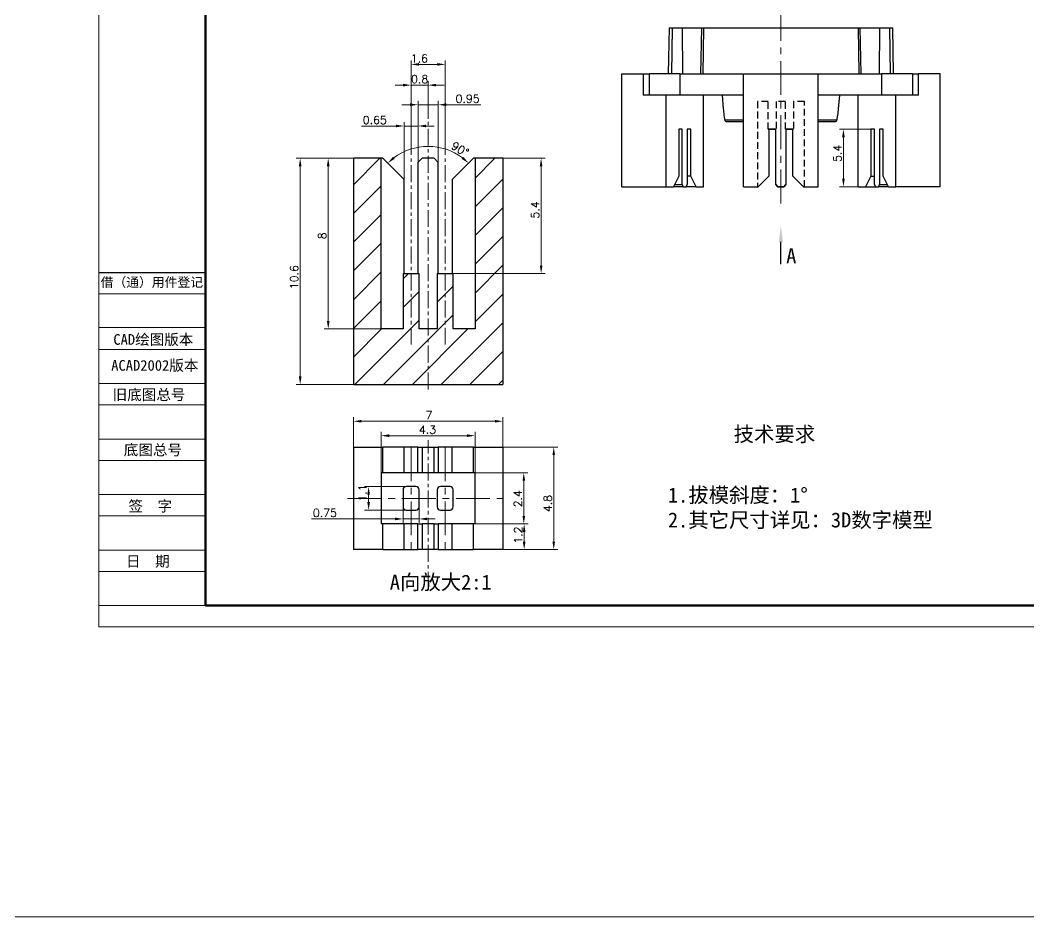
# Model space of a CAD drawing. Header units: millimetres. Extents: x 2517 to 6633, y 792 to 3241.
# Drawn here: x 3626.9 to 3721.4, y 1110 to 1194 of the extents above; entities that cross this region are included whole.
import ezdxf

# ---------------------------------------------------------------- set-up
doc = ezdxf.new("R2010")
doc.units = ezdxf.units.MM
doc.linetypes.add('CENTER', pattern=[50.8, 31.75, -6.35, 6.35, -6.35])
doc.linetypes.add('HIDDEN', pattern=[9.525, 6.35, -3.175])
for name, color, linetype, lineweight in [('AM_5', 3, 'Continuous', 25), ('中心线', 1, 'CENTER', 9), ('填充', 3, 'Continuous', 9), ('实线', 7, 'Continuous', 25), ('尺寸标注', 2, 'Continuous', 9), ('引导线', 6, 'Continuous', 9), ('文本', 3, 'Continuous', 15), ('粗实线', 9, 'Continuous', 50), ('虚线', 4, 'HIDDEN', 13)]:
    doc.layers.add(name, color=color, linetype=linetype, lineweight=lineweight)
doc.styles.add('st', font='txt.shx')
doc.styles.get("Standard").update_dxf_attribs({"font": 'simfang.ttf'})
doc.dimstyles.new('2st0.3', dxfattribs={"dimscale": 0.3, "dimtxt": 2.5, "dimasz": 2.5, "dimexe": 1.25, "dimexo": 0, "dimtad": 1, "dimtoh": 1, "dimdec": 3, "dimlfac": 0.5, "dimdsep": 46, "dimtxsty": 'st', "dimcen": 0, "dimclrd": 256, "dimclre": 256, "dimclrt": 256, "dimadec": 4, "dimazin": 2, "dimtfac": 1, "dimtdec": 3, "dimtmove": 0, "dimatfit": 1, "dimfxl": 0, "dimlwd": -1, "dimlwe": -1, "dimarcsym": 0})
doc.dimstyles.new('st0.3', dxfattribs={"dimscale": 0.3, "dimtxt": 2.5, "dimasz": 2.5, "dimexe": 1.25, "dimexo": 0, "dimtad": 1, "dimtoh": 1, "dimdec": 3, "dimdsep": 46, "dimtxsty": 'st', "dimcen": 0, "dimclrd": 256, "dimclre": 256, "dimclrt": 256, "dimadec": 4, "dimazin": 2, "dimtfac": 1, "dimtdec": 3, "dimtmove": 0, "dimatfit": 1, "dimfxl": 0, "dimlwd": -1, "dimlwe": -1, "dimarcsym": 0})

# ---------------------------------------------------------------- blocks, each defined once
blk = doc.blocks.new('*D228')
at = {"layer": 'Defpoints', "color": 0, "ltscale": 0.1, "transparency": 16777216}
for p in [(3672.115, 1153.969), (3676.883, 1153.969), (3672.115, 1144.369)]:
    blk.add_point(p, dxfattribs=at)
at = {"layer": '尺寸标注', "ltscale": 0.1, "transparency": 16777216}
for p, q in [((3672.115, 1153.969), (3677.258, 1153.969)), ((3676.883, 1145.119), (3676.883, 1153.219)), ((3672.115, 1144.369), (3677.258, 1144.369))]:
    blk.add_line(p, q, dxfattribs=at)
for points in [[(3676.758, 1153.219), (3677.008, 1153.219), (3676.883, 1153.969)], [(3676.758, 1145.119), (3677.008, 1145.119), (3676.883, 1144.369)]]:
    blk.add_solid(points, dxfattribs=at)
at = {"layer": '尺寸标注', "ltscale": 0.1, "transparency": 16777216, "insert": (3676.321, 1148.684), "char_height": 0.75, "attachment_point": 5, "rotation": 90, "style": 'st'}
blk.add_mtext('4.8', dxfattribs=at)
blk = doc.blocks.new('*D229')
at = {"layer": 'Defpoints', "color": 0, "ltscale": 0.1, "transparency": 16777216}
for p in [(3653.126, 1181.042), (3658.115, 1181.042), (3658.115, 1159.842)]:
    blk.add_point(p, dxfattribs=at)
at = {"layer": '尺寸标注', "ltscale": 0.1, "transparency": 16777216}
for p, q in [((3658.115, 1181.042), (3652.751, 1181.042)), ((3653.126, 1160.592), (3653.126, 1180.292)), ((3658.115, 1159.842), (3652.751, 1159.842))]:
    blk.add_line(p, q, dxfattribs=at)
for points in [[(3653.001, 1180.292), (3653.251, 1180.292), (3653.126, 1181.042)], [(3653.001, 1160.592), (3653.251, 1160.592), (3653.126, 1159.842)]]:
    blk.add_solid(points, dxfattribs=at)
at = {"layer": '尺寸标注', "ltscale": 0.1, "transparency": 16777216, "insert": (3652.564, 1169.905), "char_height": 0.75, "attachment_point": 5, "rotation": 90, "style": 'st'}
blk.add_mtext('10.6', dxfattribs=at)
blk = doc.blocks.new('*D230')
at = {"layer": 'Defpoints', "color": 0, "ltscale": 0.1, "transparency": 16777216}
for p in [(3669.515, 1151.569), (3674.078, 1151.569), (3669.515, 1146.769)]:
    blk.add_point(p, dxfattribs=at)
at = {"layer": '尺寸标注', "ltscale": 0.1, "transparency": 16777216}
for p, q in [((3669.515, 1151.569), (3674.453, 1151.569)), ((3674.078, 1147.519), (3674.078, 1150.819)), ((3669.515, 1146.769), (3674.453, 1146.769))]:
    blk.add_line(p, q, dxfattribs=at)
for points in [[(3673.953, 1150.819), (3674.203, 1150.819), (3674.078, 1151.569)], [(3673.953, 1147.519), (3674.203, 1147.519), (3674.078, 1146.769)]]:
    blk.add_solid(points, dxfattribs=at)
at = {"layer": '尺寸标注', "ltscale": 0.1, "transparency": 16777216, "insert": (3673.516, 1149.131), "char_height": 0.75, "attachment_point": 5, "rotation": 90, "style": 'st'}
blk.add_mtext('2.4', dxfattribs=at)
blk = doc.blocks.new('*D231')
at = {"layer": 'Defpoints', "color": 0, "ltscale": 0.1, "transparency": 16777216}
for p in [(3655.752, 1181.042), (3658.115, 1181.042), (3660.715, 1165.042)]:
    blk.add_point(p, dxfattribs=at)
at = {"layer": '尺寸标注', "ltscale": 0.1, "transparency": 16777216}
for p, q in [((3658.115, 1181.042), (3655.377, 1181.042)), ((3655.752, 1165.792), (3655.752, 1180.292)), ((3660.715, 1165.042), (3655.377, 1165.042))]:
    blk.add_line(p, q, dxfattribs=at)
for points in [[(3655.627, 1180.292), (3655.877, 1180.292), (3655.752, 1181.042)], [(3655.627, 1165.792), (3655.877, 1165.792), (3655.752, 1165.042)]]:
    blk.add_solid(points, dxfattribs=at)
at = {"layer": '尺寸标注', "ltscale": 0.1, "transparency": 16777216, "insert": (3655.19, 1173.782), "char_height": 0.75, "attachment_point": 5, "rotation": 90, "style": 'st'}
blk.add_mtext('8', dxfattribs=at)
blk = doc.blocks.new('*D232')
at = {"layer": 'Defpoints', "color": 0, "ltscale": 0.1, "transparency": 16777216}
for p in [(3666.715, 1189.84), (3663.515, 1181.644), (3666.715, 1181.644)]:
    blk.add_point(p, dxfattribs=at)
at = {"layer": '尺寸标注', "ltscale": 0.1, "transparency": 16777216}
for p, q in [((3663.515, 1181.644), (3663.515, 1190.215)), ((3664.265, 1189.84), (3665.965, 1189.84)), ((3666.715, 1181.644), (3666.715, 1190.215))]:
    blk.add_line(p, q, dxfattribs=at)
for points in [[(3664.265, 1189.965), (3664.265, 1189.715), (3663.515, 1189.84)], [(3665.965, 1189.965), (3665.965, 1189.715), (3666.715, 1189.84)]]:
    blk.add_solid(points, dxfattribs=at)
at = {"layer": '尺寸标注', "ltscale": 0.1, "transparency": 16777216, "insert": (3664.301, 1190.402), "char_height": 0.75, "attachment_point": 5, "style": 'st'}
blk.add_mtext('1.6', dxfattribs=at)
blk = doc.blocks.new('*D233')
at = {"layer": 'Defpoints', "color": 0, "ltscale": 0.1, "transparency": 16777216}
for p in [(3669.515, 1155.045), (3660.715, 1151.569), (3669.515, 1151.569)]:
    blk.add_point(p, dxfattribs=at)
at = {"layer": '尺寸标注', "ltscale": 0.1, "transparency": 16777216}
for p, q in [((3660.715, 1151.569), (3660.715, 1155.42)), ((3661.465, 1155.045), (3668.765, 1155.045)), ((3669.515, 1151.569), (3669.515, 1155.42))]:
    blk.add_line(p, q, dxfattribs=at)
for points in [[(3661.465, 1155.17), (3661.465, 1154.92), (3660.715, 1155.045)], [(3668.765, 1155.17), (3668.765, 1154.92), (3669.515, 1155.045)]]:
    blk.add_solid(points, dxfattribs=at)
at = {"layer": '尺寸标注', "ltscale": 0.1, "transparency": 16777216, "insert": (3665.056, 1155.607), "char_height": 0.75, "attachment_point": 5, "style": 'st'}
blk.add_mtext('4.3', dxfattribs=at)
blk = doc.blocks.new('*D234')
at = {"layer": 'Defpoints', "color": 0, "ltscale": 0.1, "transparency": 16777216}
for p in [(3669.515, 1146.769), (3674.111, 1146.769), (3672.115, 1144.369)]:
    blk.add_point(p, dxfattribs=at)
at = {"layer": '尺寸标注', "ltscale": 0.1, "transparency": 16777216}
for p, q in [((3669.515, 1146.769), (3674.486, 1146.769)), ((3674.111, 1145.119), (3674.111, 1146.019)), ((3672.115, 1144.369), (3674.486, 1144.369))]:
    blk.add_line(p, q, dxfattribs=at)
for points in [[(3673.986, 1146.019), (3674.236, 1146.019), (3674.111, 1146.769)], [(3673.986, 1145.119), (3674.236, 1145.119), (3674.111, 1144.369)]]:
    blk.add_solid(points, dxfattribs=at)
at = {"layer": '尺寸标注', "ltscale": 0.1, "transparency": 16777216, "insert": (3673.549, 1145.724), "char_height": 0.75, "attachment_point": 5, "rotation": 90, "style": 'st'}
blk.add_mtext('1.2', dxfattribs=at)
blk = doc.blocks.new('*D235')
at = {"layer": 'Defpoints', "color": 0, "ltscale": 0.1, "transparency": 16777216}
for p in [(3663.065, 1150.269), (3659.539, 1148.069), (3663.065, 1148.069)]:
    blk.add_point(p, dxfattribs=at)
at = {"layer": '尺寸标注', "ltscale": 0.1, "transparency": 16777216}
for p, q in [((3663.065, 1150.269), (3659.164, 1150.269)), ((3659.539, 1149.519), (3659.539, 1148.819)), ((3663.065, 1148.069), (3659.164, 1148.069))]:
    blk.add_line(p, q, dxfattribs=at)
for points in [[(3659.414, 1149.519), (3659.664, 1149.519), (3659.539, 1150.269)], [(3659.414, 1148.819), (3659.664, 1148.819), (3659.539, 1148.069)]]:
    blk.add_solid(points, dxfattribs=at)
at = {"layer": '尺寸标注', "ltscale": 0.1, "transparency": 16777216, "insert": (3658.977, 1149.667), "char_height": 0.75, "attachment_point": 5, "rotation": 90, "style": 'st'}
blk.add_mtext('1.1', dxfattribs=at)
blk = doc.blocks.new('*D236')
at = {"layer": 'Defpoints', "color": 0, "ltscale": 0.1, "transparency": 16777216}
for p in [(3662.765, 1148.369), (3664.265, 1148.369), (3664.265, 1147.244)]:
    blk.add_point(p, dxfattribs=at)
at = {"layer": '尺寸标注', "ltscale": 0.1, "transparency": 16777216}
for p, q in [((3662.765, 1148.369), (3662.765, 1146.869)), ((3664.265, 1148.369), (3664.265, 1146.869)), ((3662.015, 1147.244), (3654.195, 1147.244)), ((3664.265, 1147.244), (3662.765, 1147.244)), ((3665.015, 1147.244), (3665.765, 1147.244))]:
    blk.add_line(p, q, dxfattribs=at)
for points in [[(3662.015, 1147.369), (3662.015, 1147.119), (3662.765, 1147.244)], [(3665.015, 1147.369), (3665.015, 1147.119), (3664.265, 1147.244)]]:
    blk.add_solid(points, dxfattribs=at)
at = {"layer": '尺寸标注', "ltscale": 0.1, "transparency": 16777216, "insert": (3655.445, 1147.807), "char_height": 0.75, "attachment_point": 5, "style": 'st'}
blk.add_mtext('0.75', dxfattribs=at)
blk = doc.blocks.new('*D237')
at = {"layer": 'Defpoints', "color": 0, "ltscale": 0.1, "transparency": 16777216}
for p in [(3672.115, 1156.397), (3658.115, 1153.969), (3672.115, 1153.969)]:
    blk.add_point(p, dxfattribs=at)
at = {"layer": '尺寸标注', "ltscale": 0.1, "transparency": 16777216}
for p, q in [((3658.115, 1153.969), (3658.115, 1156.772)), ((3672.115, 1153.969), (3672.115, 1156.772)), ((3658.865, 1156.397), (3671.365, 1156.397))]:
    blk.add_line(p, q, dxfattribs=at)
for points in [[(3658.865, 1156.522), (3658.865, 1156.272), (3658.115, 1156.397)], [(3671.365, 1156.522), (3671.365, 1156.272), (3672.115, 1156.397)]]:
    blk.add_solid(points, dxfattribs=at)
at = {"layer": '尺寸标注', "ltscale": 0.1, "transparency": 16777216, "insert": (3665.192, 1156.96), "char_height": 0.75, "attachment_point": 5, "style": 'st'}
blk.add_mtext('7', dxfattribs=at)
blk = doc.blocks.new('*D242')
at = {"layer": 'Defpoints', "color": 0, "ltscale": 0.1, "transparency": 16777216}
for p in [(3665.115, 1187.896), (3665.115, 1184.726), (3663.515, 1181.644)]:
    blk.add_point(p, dxfattribs=at)
at = {"layer": '尺寸标注', "ltscale": 0.1, "transparency": 16777216}
for p, q in [((3662.765, 1187.896), (3662.015, 1187.896)), ((3663.515, 1181.644), (3663.515, 1188.271)), ((3663.515, 1187.896), (3665.115, 1187.896)), ((3665.115, 1184.726), (3665.115, 1188.271)), ((3665.865, 1187.896), (3666.615, 1187.896))]:
    blk.add_line(p, q, dxfattribs=at)
for points in [[(3662.765, 1188.021), (3662.765, 1187.771), (3663.515, 1187.896)], [(3665.865, 1188.021), (3665.865, 1187.771), (3665.115, 1187.896)]]:
    blk.add_solid(points, dxfattribs=at)
at = {"layer": '尺寸标注', "ltscale": 0.1, "transparency": 16777216, "insert": (3664.315, 1188.458), "char_height": 0.75, "attachment_point": 5, "style": 'st'}
blk.add_mtext('0.8', dxfattribs=at)
blk = doc.blocks.new('*D243')
at = {"layer": 'Defpoints', "color": 0, "ltscale": 0.1, "transparency": 16777216}
for p in [(3666.065, 1186.06), (3664.165, 1180.642), (3666.065, 1180.642)]:
    blk.add_point(p, dxfattribs=at)
at = {"layer": '尺寸标注', "ltscale": 0.1, "transparency": 16777216}
for p, q in [((3663.415, 1186.06), (3662.665, 1186.06)), ((3664.165, 1180.642), (3664.165, 1186.435)), ((3664.165, 1186.06), (3666.065, 1186.06)), ((3666.065, 1180.642), (3666.065, 1186.435)), ((3666.815, 1186.06), (3670.065, 1186.06))]:
    blk.add_line(p, q, dxfattribs=at)
for points in [[(3663.415, 1186.185), (3663.415, 1185.935), (3664.165, 1186.06)], [(3666.815, 1186.185), (3666.815, 1185.935), (3666.065, 1186.06)]]:
    blk.add_solid(points, dxfattribs=at)
at = {"layer": '尺寸标注', "ltscale": 0.1, "transparency": 16777216, "insert": (3668.815, 1186.623), "char_height": 0.75, "attachment_point": 5, "style": 'st'}
blk.add_mtext('0.95', dxfattribs=at)
blk = doc.blocks.new('*D244')
at = {"layer": 'Defpoints', "color": 0, "ltscale": 0.1, "transparency": 16777216}
for p in [(3664.165, 1184.066), (3662.865, 1179.042), (3664.165, 1179.042)]:
    blk.add_point(p, dxfattribs=at)
at = {"layer": '尺寸标注', "ltscale": 0.1, "transparency": 16777216}
for p, q in [((3662.865, 1179.042), (3662.865, 1184.441)), ((3664.165, 1179.042), (3664.165, 1184.441)), ((3662.115, 1184.066), (3658.865, 1184.066)), ((3664.165, 1184.066), (3662.865, 1184.066)), ((3664.915, 1184.066), (3665.665, 1184.066))]:
    blk.add_line(p, q, dxfattribs=at)
for points in [[(3662.115, 1184.191), (3662.115, 1183.941), (3662.865, 1184.066)], [(3664.915, 1184.191), (3664.915, 1183.941), (3664.165, 1184.066)]]:
    blk.add_solid(points, dxfattribs=at)
at = {"layer": '尺寸标注', "ltscale": 0.1, "transparency": 16777216, "insert": (3660.115, 1184.628), "char_height": 0.75, "attachment_point": 5, "style": 'st'}
blk.add_mtext('0.65', dxfattribs=at)
blk = doc.blocks.new('*D245')
at = {"layer": 'Defpoints', "color": 0, "ltscale": 0.1, "transparency": 16777216}
for p in [(3672.115, 1181.042), (3675.7, 1181.042), (3667.465, 1170.242)]:
    blk.add_point(p, dxfattribs=at)
at = {"layer": '尺寸标注', "ltscale": 0.1, "transparency": 16777216}
for p, q in [((3672.115, 1181.042), (3676.075, 1181.042)), ((3675.7, 1170.992), (3675.7, 1180.292)), ((3667.465, 1170.242), (3676.075, 1170.242))]:
    blk.add_line(p, q, dxfattribs=at)
for points in [[(3675.575, 1180.292), (3675.825, 1180.292), (3675.7, 1181.042)], [(3675.575, 1170.992), (3675.825, 1170.992), (3675.7, 1170.242)]]:
    blk.add_solid(points, dxfattribs=at)
at = {"layer": '尺寸标注', "ltscale": 0.1, "transparency": 16777216, "insert": (3675.137, 1176.199), "char_height": 0.75, "attachment_point": 5, "rotation": 90, "style": 'st'}
blk.add_mtext('5.4', dxfattribs=at)
blk = doc.blocks.new('*D246')
at = {"layer": 'Defpoints', "color": 0, "ltscale": 0.1, "transparency": 16777216}
for p in [(3706.606, 1183.77), (3704.024, 1178.37), (3705.418, 1178.37)]:
    blk.add_point(p, dxfattribs=at)
at = {"layer": '尺寸标注', "ltscale": 0.1, "transparency": 16777216}
for p, q in [((3706.606, 1183.77), (3703.649, 1183.77)), ((3704.024, 1183.02), (3704.024, 1179.12)), ((3705.418, 1178.37), (3703.649, 1178.37))]:
    blk.add_line(p, q, dxfattribs=at)
for points in [[(3703.899, 1183.02), (3704.149, 1183.02), (3704.024, 1183.77)], [(3703.899, 1179.12), (3704.149, 1179.12), (3704.024, 1178.37)]]:
    blk.add_solid(points, dxfattribs=at)
at = {"layer": '尺寸标注', "ltscale": 0.1, "transparency": 16777216, "insert": (3703.461, 1181.499), "char_height": 0.75, "attachment_point": 5, "rotation": 90, "style": 'st'}
blk.add_mtext('5.4', dxfattribs=at)
blk = doc.blocks.new('*D250')
at = {"layer": 'Defpoints', "color": 0, "ltscale": 0.1, "transparency": 16777216}
for p in [(3663.727, 1181.972), (3660.865, 1181.042), (3669.365, 1181.042), (3662.865, 1179.042), (3667.365, 1179.042)]:
    blk.add_point(p, dxfattribs=at)
at = {"layer": '尺寸标注', "ltscale": 0.1, "transparency": 16777216}
blk.add_arc((3665.115, 1176.792), 5.363, 53.0196, 126.9804, dxfattribs=at)
for points in [[(3661.971, 1180.982), (3661.807, 1181.17), (3661.323, 1180.584)], [(3668.423, 1181.17), (3668.259, 1180.982), (3668.907, 1180.584)]]:
    blk.add_solid(points, dxfattribs=at)
at = {"layer": '尺寸标注', "ltscale": 0.1, "transparency": 16777216, "insert": (3668.111, 1181.904), "char_height": 0.75, "attachment_point": 5, "rotation": 329.62092, "style": 'st'}
blk.add_mtext('90°', dxfattribs=at)

msp = doc.modelspace()

# ---------------------------------------------------------------- hatches: boundary and pattern name
at = {"layer": '填充'}
h = msp.add_hatch(dxfattribs=at)
h.set_pattern_fill('ANSI31', color=256, scale=0.6, style=0)
h.set_pattern_definition([(45, (-3731.2082, -1434.1589), (-1.3470384, 1.3470384), [])])
h.paths.add_polyline_path([(3660.7146, 1181.0421), (3658.1146, 1181.0421), (3658.1146, 1159.8421), (3672.1146, 1159.8421), (3672.1146, 1181.0421), (3669.5146, 1181.0421), (3669.5146, 1165.0421), (3667.4646, 1165.0421), (3667.4646, 1170.2421), (3665.9646, 1170.2421), (3665.9646, 1165.0421), (3664.2646, 1165.0421), (3664.2646, 1170.2421), (3662.7646, 1170.2421), (3662.7646, 1165.0421), (3660.7146, 1165.0421)], flags=0)

# ---------------------------------------------------------------- linework, layer by layer
at = {"color": 7, "linetype": 'Continuous', "lineweight": 25}
for p, q in [((3687.6865, 1193.2697), (3687.6114, 1188.9697)), ((3687.6865, 1193.2697), (3687.9884, 1193.2697)), ((3687.9884, 1193.2697), (3687.9155, 1188.9697)), ((3687.9884, 1193.2697), (3688.9078, 1193.2697)), ((3688.9078, 1193.2697), (3688.9453, 1188.9697)), ((3688.9078, 1193.2697), (3690.7203, 1193.2697)), ((3690.7203, 1193.2697), (3690.6453, 1188.9697)), ((3690.7203, 1193.2697), (3690.9128, 1193.2697)), ((3690.9128, 1193.2697), (3690.8609, 1188.9697)), ((3690.9128, 1193.2697), (3705.4101, 1193.2697)), ((3705.4101, 1193.2697), (3705.462, 1188.9697)), ((3705.4101, 1193.2697), (3705.6025, 1193.2697)), ((3705.6776, 1188.9697), (3705.6025, 1193.2697)), ((3705.6025, 1193.2697), (3707.4151, 1193.2697)), ((3707.4151, 1193.2697), (3707.3776, 1188.9697)), ((3707.4151, 1193.2697), (3708.3345, 1193.2697)), ((3708.3345, 1193.2697), (3708.4074, 1188.9697)), ((3708.3345, 1193.2697), (3708.6364, 1193.2697)), ((3708.7114, 1188.9697), (3708.6364, 1193.2697)), ((3683.2479, 1178.3697), (3683.2479, 1188.9697)), ((3683.2479, 1188.9697), (3685.2614, 1188.9697)), ((3685.2614, 1188.9697), (3685.2614, 1186.9697)), ((3685.2614, 1188.9697), (3685.8391, 1188.9697)), ((3685.8391, 1186.9697), (3685.8391, 1188.9697)), ((3688.6946, 1188.9697), (3685.8391, 1188.9697)), ((3688.6946, 1188.9697), (3688.6946, 1186.9697)), ((3688.6946, 1188.9697), (3694.6614, 1188.9697)), ((3694.6614, 1178.3697), (3694.6614, 1188.9697)), ((3694.6614, 1188.9697), (3701.6614, 1188.9697)), ((3701.6614, 1178.3697), (3701.6614, 1188.9697)), ((3701.6614, 1188.9697), (3707.6283, 1188.9697)), ((3707.6283, 1186.9697), (3707.6283, 1188.9697)), ((3710.4838, 1188.9697), (3707.6283, 1188.9697)), ((3710.4838, 1188.9697), (3710.4838, 1186.9697)), ((3710.4838, 1188.9697), (3711.0614, 1188.9697)), ((3711.0614, 1186.9697), (3711.0614, 1188.9697)), ((3713.075, 1188.9697), (3711.0614, 1188.9697)), ((3713.075, 1178.3697), (3713.075, 1188.9697)), ((3685.8391, 1186.9697), (3685.2614, 1186.9697)), ((3688.6946, 1186.9697), (3685.8391, 1186.9697)), ((3687.4048, 1178.3697), (3687.4048, 1186.9697)), ((3694.6614, 1186.9697), (3688.6946, 1186.9697)), ((3690.9048, 1178.3697), (3690.9048, 1186.9697)), ((3692.6472, 1186.9697), (3692.7587, 1185.6686)), ((3707.6283, 1186.9697), (3701.6614, 1186.9697)), ((3703.5642, 1185.6687), (3703.6757, 1186.9697)), ((3705.4181, 1178.3697), (3705.4181, 1186.9697)), ((3710.4838, 1186.9697), (3707.6283, 1186.9697)), ((3708.9181, 1178.3697), (3708.9181, 1186.9697)), ((3711.0614, 1186.9697), (3710.4838, 1186.9697)), ((3692.891, 1184.7114), (3692.9055, 1184.6297)), ((3694.6614, 1184.4697), (3693.1014, 1184.4697)), ((3703.2214, 1184.4697), (3701.6614, 1184.4697)), ((3703.4174, 1184.6297), (3703.4273, 1184.6829)), ((3688.9173, 1183.7697), (3688.5923, 1183.7697)), ((3688.5923, 1183.7697), (3688.5923, 1179.3697)), ((3688.9173, 1178.5697), (3688.9173, 1183.7697)), ((3689.7173, 1183.7697), (3689.3923, 1183.7697)), ((3689.3923, 1183.7697), (3689.3923, 1178.5697)), ((3689.7173, 1179.3697), (3689.7173, 1183.7697)), ((3696.9864, 1183.7697), (3697.7364, 1183.7697)), ((3697.6864, 1183.7697), (3697.0364, 1183.7697)), ((3697.0364, 1183.7697), (3697.0364, 1179.3697)), ((3697.0364, 1183.7697), (3697.0364, 1179.3697)), ((3697.6864, 1178.5697), (3697.6864, 1183.7697)), ((3697.6864, 1178.5697), (3697.6864, 1183.7697)), ((3698.5864, 1183.7697), (3699.3364, 1183.7697)), ((3699.2864, 1183.7697), (3698.6364, 1183.7697)), ((3698.6364, 1183.7697), (3698.6364, 1178.5697)), ((3698.6364, 1183.7697), (3698.6364, 1178.5697)), ((3699.2864, 1179.3697), (3699.2864, 1183.7697)), ((3699.2864, 1179.3697), (3699.2864, 1183.7697)), ((3706.9306, 1183.7697), (3706.6056, 1183.7697)), ((3706.6056, 1183.7697), (3706.6056, 1179.3697)), ((3706.9306, 1178.5697), (3706.9306, 1183.7697)), ((3707.7306, 1183.7697), (3707.4056, 1183.7697)), ((3707.4056, 1183.7697), (3707.4056, 1178.5697)), ((3707.7306, 1179.3697), (3707.7306, 1183.7697)), ((3658.1146, 1181.0421), (3658.1146, 1159.8421)), ((3660.7146, 1181.0421), (3658.1146, 1181.0421)), ((3660.7146, 1165.0421), (3660.7146, 1181.0421)), ((3660.8646, 1181.0421), (3660.7146, 1181.0421)), ((3662.8646, 1179.0421), (3660.8646, 1181.0421)), ((3664.5646, 1181.0421), (3664.1646, 1180.6421)), ((3664.1646, 1180.6421), (3664.1646, 1170.2421)), ((3665.6646, 1181.0421), (3664.5646, 1181.0421)), ((3666.0646, 1180.6421), (3665.6646, 1181.0421)), ((3666.0646, 1170.2421), (3666.0646, 1180.6421)), ((3669.3646, 1181.0421), (3667.3646, 1179.0421)), ((3669.5146, 1181.0421), (3669.3646, 1181.0421)), ((3669.5146, 1181.0421), (3669.5146, 1165.0421)), ((3672.1146, 1181.0421), (3669.5146, 1181.0421)), ((3672.1146, 1181.0421), (3672.1146, 1159.8421)), ((3688.5923, 1179.3697), (3688.0923, 1178.3697)), ((3689.7173, 1179.3697), (3689.3923, 1179.3697)), ((3690.2173, 1178.3697), (3689.7173, 1179.3697)), ((3697.0364, 1179.3697), (3696.0364, 1178.3697)), ((3697.0364, 1179.3697), (3696.0364, 1178.3697)), ((3700.2864, 1178.3697), (3699.2864, 1179.3697)), ((3700.2864, 1178.3697), (3699.2864, 1179.3697)), ((3706.6056, 1179.3697), (3706.1056, 1178.3697)), ((3706.6056, 1179.3697), (3706.9306, 1179.3697)), ((3708.2306, 1178.3697), (3707.7306, 1179.3697)), ((3662.8646, 1170.2421), (3662.8646, 1179.0421)), ((3667.3646, 1179.0421), (3667.3646, 1170.2421)), ((3688.1923, 1178.5697), (3688.9173, 1178.5697)), ((3688.9173, 1178.5697), (3689.0173, 1178.3697)), ((3689.2923, 1178.3697), (3689.3923, 1178.5697)), ((3697.6864, 1178.5697), (3697.8864, 1178.3697)), ((3697.8864, 1178.3697), (3697.6864, 1178.5697)), ((3698.4364, 1178.3697), (3698.6364, 1178.5697)), ((3698.6364, 1178.5697), (3698.4364, 1178.3697)), ((3706.9306, 1178.5697), (3707.0306, 1178.3697)), ((3707.3056, 1178.3697), (3707.4056, 1178.5697)), ((3707.4056, 1178.5697), (3708.1306, 1178.5697)), ((3683.2479, 1178.3697), (3687.4048, 1178.3697)), ((3687.4048, 1178.3697), (3688.0923, 1178.3697)), ((3689.0173, 1178.3697), (3688.0923, 1178.3697)), ((3689.0173, 1178.3697), (3689.2923, 1178.3697)), ((3690.2173, 1178.3697), (3689.2923, 1178.3697)), ((3690.2173, 1178.3697), (3690.9048, 1178.3697)), ((3694.6614, 1178.3697), (3696.0364, 1178.3697)), ((3696.0364, 1178.3697), (3695.9614, 1178.3697)), ((3697.8864, 1178.3697), (3698.4364, 1178.3697)), ((3698.4364, 1178.3697), (3697.8864, 1178.3697)), ((3700.2864, 1178.3697), (3701.6614, 1178.3697)), ((3700.3614, 1178.3697), (3700.2864, 1178.3697)), ((3705.4181, 1178.3697), (3706.1056, 1178.3697)), ((3706.1056, 1178.3697), (3707.0306, 1178.3697)), ((3707.0306, 1178.3697), (3707.3056, 1178.3697)), ((3708.2306, 1178.3697), (3707.3056, 1178.3697)), ((3708.2306, 1178.3697), (3708.9181, 1178.3697)), ((3713.075, 1178.3697), (3708.9181, 1178.3697)), ((3662.7646, 1170.2421), (3662.7646, 1165.0421)), ((3662.7646, 1170.2421), (3664.2646, 1170.2421)), ((3664.2646, 1165.0421), (3664.2646, 1170.2421)), ((3665.9646, 1170.2421), (3665.9646, 1165.0421)), ((3665.9646, 1170.2421), (3667.4646, 1170.2421)), ((3667.4646, 1165.0421), (3667.4646, 1170.2421)), ((3662.7646, 1165.0421), (3660.7146, 1165.0421)), ((3665.9646, 1165.0421), (3664.2646, 1165.0421)), ((3669.5146, 1165.0421), (3667.4646, 1165.0421)), ((3658.1146, 1159.8421), (3672.1146, 1159.8421)), ((3658.1146, 1153.9693), (3658.1146, 1144.3693)), ((3658.1146, 1153.9693), (3660.8646, 1153.9693)), ((3660.8646, 1151.5693), (3660.8646, 1153.9693)), ((3662.8646, 1153.9693), (3660.8646, 1153.9693)), ((3662.8646, 1151.5693), (3662.8646, 1153.9693)), ((3664.1646, 1153.9693), (3662.8646, 1153.9693)), ((3664.1646, 1151.5693), (3664.1646, 1153.9693)), ((3664.1646, 1153.9693), (3664.5646, 1153.9693)), ((3664.5646, 1153.9693), (3664.5646, 1151.5693)), ((3664.5646, 1153.9693), (3665.6646, 1153.9693)), ((3665.6646, 1151.5693), (3665.6646, 1153.9693)), ((3665.6646, 1153.9693), (3666.0646, 1153.9693)), ((3666.0646, 1153.9693), (3666.0646, 1151.5693)), ((3667.3646, 1153.9693), (3666.0646, 1153.9693)), ((3667.3646, 1151.5693), (3667.3646, 1153.9693)), ((3669.3646, 1153.9693), (3667.3646, 1153.9693)), ((3669.3646, 1151.5693), (3669.3646, 1153.9693)), ((3669.3646, 1153.9693), (3672.1146, 1153.9693)), ((3672.1146, 1153.9693), (3672.1146, 1144.3693)), ((3660.7146, 1151.5693), (3660.7146, 1146.7693)), ((3660.8646, 1151.5693), (3660.7146, 1151.5693)), ((3662.8646, 1151.5693), (3660.8646, 1151.5693)), ((3664.1646, 1151.5693), (3662.8646, 1151.5693)), ((3664.5646, 1151.5693), (3664.1646, 1151.5693)), ((3665.6646, 1151.5693), (3664.5646, 1151.5693)), ((3666.0646, 1151.5693), (3665.6646, 1151.5693)), ((3667.3646, 1151.5693), (3666.0646, 1151.5693)), ((3669.3646, 1151.5693), (3667.3646, 1151.5693)), ((3669.5146, 1151.5693), (3669.3646, 1151.5693)), ((3669.5146, 1146.7693), (3669.5146, 1151.5693)), ((3663.9646, 1150.2693), (3663.0646, 1150.2693)), ((3667.1646, 1150.2693), (3666.2646, 1150.2693)), ((3662.7646, 1149.9693), (3662.7646, 1148.3693)), ((3664.2646, 1148.3693), (3664.2646, 1149.9693)), ((3665.9646, 1149.9693), (3665.9646, 1148.3693)), ((3667.4646, 1148.3693), (3667.4646, 1149.9693)), ((3663.0646, 1148.0693), (3663.9646, 1148.0693)), ((3666.2646, 1148.0693), (3667.1646, 1148.0693)), ((3660.8646, 1146.7693), (3660.7146, 1146.7693)), ((3660.8646, 1144.3693), (3660.8646, 1146.7693)), ((3662.8646, 1146.7693), (3660.8646, 1146.7693)), ((3662.8646, 1144.3693), (3662.8646, 1146.7693)), ((3664.1646, 1146.7693), (3662.8646, 1146.7693)), ((3664.1646, 1144.3693), (3664.1646, 1146.7693)), ((3664.1646, 1146.7693), (3664.5646, 1146.7693)), ((3664.5646, 1146.7693), (3664.5646, 1144.3693)), ((3665.6646, 1146.7693), (3664.5646, 1146.7693)), ((3665.6646, 1144.3693), (3665.6646, 1146.7693)), ((3665.6646, 1146.7693), (3666.0646, 1146.7693)), ((3666.0646, 1146.7693), (3666.0646, 1144.3693)), ((3667.3646, 1146.7693), (3666.0646, 1146.7693)), ((3667.3646, 1144.3693), (3667.3646, 1146.7693)), ((3669.3646, 1146.7693), (3667.3646, 1146.7693)), ((3669.3646, 1144.3693), (3669.3646, 1146.7693)), ((3669.5146, 1146.7693), (3669.3646, 1146.7693)), ((3660.8646, 1144.3693), (3658.1146, 1144.3693)), ((3660.8646, 1144.3693), (3662.8646, 1144.3693)), ((3662.8646, 1144.3693), (3664.1646, 1144.3693)), ((3664.5646, 1144.3693), (3664.1646, 1144.3693)), ((3665.6646, 1144.3693), (3664.5646, 1144.3693)), ((3666.0646, 1144.3693), (3665.6646, 1144.3693)), ((3666.0646, 1144.3693), (3667.3646, 1144.3693)), ((3667.3646, 1144.3693), (3669.3646, 1144.3693)), ((3672.1146, 1144.3693), (3669.3646, 1144.3693))]:
    msp.add_line(p, q, dxfattribs=at)
at = {"color": 8, "linetype": 'Continuous', "lineweight": 25}
for p, q in [((3692.8917, 1184.7332), (3692.9044, 1184.6526)), ((3692.9044, 1184.6526), (3694.6614, 1184.6526)), ((3692.9055, 1184.6298), (3692.9044, 1184.6526)), ((3701.6614, 1184.6526), (3703.4185, 1184.6526)), ((3703.4185, 1184.6526), (3703.4174, 1184.6297)), ((3703.4185, 1184.6526), (3703.4289, 1184.7048))]:
    msp.add_line(p, q, dxfattribs=at)
at = {"color": 7, "linetype": 'Continuous', "lineweight": 25}
for centre, radius, start, end in [((3693.1024, 1184.6684), 0.1987, 184.549194, 269.716672), ((3693.1014, 1184.6697), 0.2, 191.53843, 270), ((3703.2205, 1184.6684), 0.1987, 270.283328, 355.450806), ((3703.2214, 1184.6697), 0.2, 270, 348.46157), ((3663.0646, 1149.9693), 0.3, 90, 180), ((3663.9646, 1149.9693), 0.3, 0, 90), ((3666.2646, 1149.9693), 0.3, 90, 180), ((3667.1646, 1149.9693), 0.3, 0, 90), ((3663.0646, 1148.3693), 0.3, 180, 270), ((3663.9646, 1148.3693), 0.3, 270, 0), ((3666.2646, 1148.3693), 0.3, 180, 270), ((3667.1646, 1148.3693), 0.3, 270, 0)]:
    msp.add_arc(centre, radius, start, end, dxfattribs=at)
for points, knots in [([(3692.7636, 1185.669), (3692.7691, 1185.5877), (3692.7908, 1185.268), (3692.8486, 1184.9617), (3692.8917, 1184.7332)], [0, 0, 0, 0, 0.2542714, 1, 1, 1, 1]), ([(3703.4289, 1184.7048), (3703.4337, 1184.7282), (3703.4796, 1184.9564), (3703.5309, 1185.2755), (3703.5527, 1185.5796), (3703.5591, 1185.6692)], [0, 0, 0, 0, 0.0747811, 0.7276261, 1, 1, 1, 1])]:
    msp.add_open_spline(points, degree=3, knots=knots, dxfattribs=at)
at = {"layer": 'AM_5', "color": 3, "ltscale": 0.1}
msp.add_line((3698.1614, 1171.1158), (3698.1614, 1173.2102), dxfattribs=at)
at = {"layer": 'AM_5', "color": 3, "linetype": 'Continuous', "ltscale": 0.1}
msp.add_trace([(3698.3589, 1173.2102), (3697.964, 1173.2102), (3698.1614, 1174.7102)], dxfattribs=at)
at = {"layer": '中心线', "ltscale": 0.1}
for p, q in [((3698.1614, 1195.2286), (3698.1614, 1176.7009)), ((3663.5146, 1153.9693), (3663.5146, 1144.3693)), ((3666.7146, 1153.9693), (3666.7146, 1144.3693)), ((3657.573, 1149.1693), (3672.6075, 1149.1693))]:
    msp.add_line(p, q, dxfattribs=at)
at = {"layer": '中心线', "ltscale": 0.05}
for p, q in [((3665.1146, 1159.3651), (3665.1146, 1184.7264)), ((3663.5146, 1163.5738), (3663.5146, 1181.6444)), ((3666.7146, 1163.5738), (3666.7146, 1181.6444)), ((3665.1146, 1140.6877), (3665.1146, 1154.6149))]:
    msp.add_line(p, q, dxfattribs=at)
at = {"layer": '实线'}
for p, q in [((3634.2634, 1170.3254), (3644.2634, 1170.3254)), ((3644.2634, 1139.1254), (3644.2634, 1161.5254)), ((3644.2634, 1161.5254), (3644.2634, 1139.1254))]:
    msp.add_line(p, q, dxfattribs=at)
at = {"layer": '尺寸标注', "ltscale": 0.2}
msp.add_line((3054.3981, 1109.9512), (3957.6079, 1109.9512), dxfattribs=at)
at = {"layer": '引导线'}
for p, q in [((3634.2634, 1137.1254), (3634.2634, 1255.9254)), ((3644.2634, 1168.3254), (3634.2634, 1168.3254)), ((3644.2634, 1165.1896), (3634.2634, 1165.1896)), ((3644.2634, 1163.1254), (3634.2634, 1163.1254)), ((3644.2634, 1159.9254), (3634.2634, 1159.9254)), ((3644.2634, 1157.9254), (3634.2634, 1157.9254)), ((3644.2634, 1154.7254), (3634.2634, 1154.7254)), ((3644.2634, 1152.7254), (3634.2634, 1152.7254)), ((3644.2634, 1149.5254), (3634.2634, 1149.5254)), ((3644.2634, 1147.5254), (3634.2634, 1147.5254)), ((3644.2634, 1144.3254), (3634.2634, 1144.3254)), ((3644.2634, 1142.3254), (3634.2634, 1142.3254)), ((3644.2634, 1139.1254), (3634.2634, 1139.1254)), ((3634.2634, 1137.1254), (3802.2634, 1137.1254))]:
    msp.add_line(p, q, dxfattribs=at)
at = {"layer": '粗实线'}
for q in [(3644.2634, 1253.9254), (3800.2634, 1139.1254)]:
    msp.add_line((3644.2634, 1139.1254), q, dxfattribs=at)
at = {"layer": '虚线', "lineweight": 25, "ltscale": 0.1}
for p, q in [((3695.9614, 1186.3697), (3695.9614, 1178.3697)), ((3696.9864, 1186.3697), (3695.9614, 1186.3697)), ((3696.9864, 1183.7697), (3696.9864, 1186.3697)), ((3697.7364, 1186.3697), (3697.7364, 1183.7697)), ((3698.5864, 1186.3697), (3697.7364, 1186.3697)), ((3698.5864, 1183.7697), (3698.5864, 1186.3697)), ((3699.3364, 1186.3697), (3699.3364, 1183.7697)), ((3700.3614, 1186.3697), (3699.3364, 1186.3697)), ((3700.3614, 1178.3697), (3700.3614, 1186.3697))]:
    msp.add_line(p, q, dxfattribs=at)

# ---------------------------------------------------------------- texts
at = {"layer": '实线', "char_height": 1.4, "attachment_point": 5}
for s, insert, width in [('A', (3699.1354, 1171.8981), 15.7484), ('A向放大2:1', (3666.2933, 1141.2418), 15.987334)]:
    msp.add_mtext(s, dxfattribs=dict(at, insert=insert, width=width))
at = {"layer": '文本', "ltscale": 0.2, "attachment_point": 5}
for s, insert, char_height, width in [('借（通）用件登记', (3639.2284, 1169.3678), 0.88, 20.45144), ('CAD绘图版本', (3639.3705, 1164.0033), 1, 30.318807), ('ACAD2002版本', (3639.5076, 1161.5749), 1, 23.403808), ('旧底图总号', (3638.9664, 1158.8293), 1, 26.475371), ('底图总号', (3639.3237, 1153.6564), 1, 5.80464), ('签  字', (3639.0796, 1148.3921), 1, 5.80464), ('日  期', (3638.8562, 1143.2171), 1, 5.80464)]:
    msp.add_mtext(s, dxfattribs=dict(at, insert=insert, char_height=char_height, width=width))
at = {"layer": '文本', "char_height": 1.4}
for s, insert, width, attachment_point in [('技术要求', (3697.5586, 1154.3349), 25.27192, 8), ('1.拔模斜度：1°\\P2.其它尺寸详见：3D数字模型', (3687.5801, 1148.232), 35.80592, 4)]:
    msp.add_mtext(s, dxfattribs=dict(at, insert=insert, width=width, attachment_point=attachment_point))

# ---------------------------------------------------------------- dimensions: what is measured, and where the dimension line sits
at = {"layer": '尺寸标注', "ltscale": 0.1}
for base, p1, p2, picture, middle in [((3666.7146, 1189.8399), (3663.5146, 1181.6444), (3666.7146, 1181.6444), '*D232', (3664.3007, 1189.8399)), ((3665.1146, 1187.8959), (3663.5146, 1181.6444), (3665.1146, 1184.7264), '*D242', (3664.3146, 1187.8959)), ((3666.0646, 1186.0602), (3664.1646, 1180.6421), (3666.0646, 1180.6421), '*D243', (3668.8146, 1186.0602)), ((3664.1646, 1184.0658), (3662.8646, 1179.0421), (3664.1646, 1179.0421), '*D244', (3660.1146, 1184.0658)), ((3672.1146, 1156.3971), (3658.1146, 1153.9693), (3672.1146, 1153.9693), '*D237', (3665.1922, 1156.3971)), ((3664.2646, 1147.2442), (3662.7646, 1148.3693), (3664.2646, 1148.3693), '*D236', (3655.4448, 1147.2442))]:
    dim = msp.add_linear_dim(base=base, p1=p1, p2=p2, dimstyle='2st0.3', dxfattribs=at)
    dim.commit()
    dim.dimension.update_dxf_attribs({"geometry": picture, "text_midpoint": middle, "dimtype": 160})
dim = msp.add_linear_dim(base=(3704.0237, 1178.3697), p1=(3706.6056, 1183.7697), p2=(3705.4181, 1178.3697), angle=90, dimstyle='st0.3', override={"dimtol": 0, "dimlim": 0, "dimtp": 0, "dimtm": 0, "dimtfac": 1, "dimtdec": 3, "dimtolj": 0, "dimtzin": 8}, dxfattribs=at)
dim.commit()
dim.dimension.update_dxf_attribs({"geometry": '*D246', "text_midpoint": (3704.0237, 1181.4992), "dimtype": 160})
dim = msp.add_angular_dim_2l(base=(3663.7267, 1181.9721), line1=((3669.3646, 1181.0421), (3667.3646, 1179.0421)), line2=((3662.8646, 1179.0421), (3660.8646, 1181.0421)), dimstyle='st0.3', dxfattribs=at)
dim.commit()
dim.dimension.update_dxf_attribs({"geometry": '*D250', "text_midpoint": (3667.8267, 1181.4185), "dimtype": 162})
for base, p1, p2, picture, middle in [((3653.1262, 1181.0421), (3658.1146, 1159.8421), (3658.1146, 1181.0421), '*D229', (3653.1262, 1169.9047)), ((3655.7525, 1181.0421), (3660.7146, 1165.0421), (3658.1146, 1181.0421), '*D231', (3655.7525, 1173.7823)), ((3675.6997, 1181.0421), (3667.4646, 1170.2421), (3672.1146, 1181.0421), '*D245', (3675.6997, 1176.1991)), ((3676.8834, 1153.9693), (3672.1146, 1144.3693), (3672.1146, 1153.9693), '*D228', (3676.8834, 1148.684)), ((3674.0785, 1151.5693), (3669.5146, 1146.7693), (3669.5146, 1151.5693), '*D230', (3674.0785, 1149.1313)), ((3659.5395, 1148.0693), (3663.0646, 1150.2693), (3663.0646, 1148.0693), '*D235', (3659.5395, 1149.6672)), ((3674.1114, 1146.7693), (3672.1146, 1144.3693), (3669.5146, 1146.7693), '*D234', (3674.1114, 1145.7235))]:
    dim = msp.add_linear_dim(base=base, p1=p1, p2=p2, angle=90, dimstyle='2st0.3', dxfattribs=at)
    dim.commit()
    dim.dimension.update_dxf_attribs({"geometry": picture, "text_midpoint": middle, "dimtype": 160})
dim = msp.add_linear_dim(base=(3669.5146, 1155.0448), p1=(3660.7146, 1151.5693), p2=(3669.5146, 1151.5693), text='4.3', dimstyle='2st0.3', dxfattribs=at)
dim.commit()
dim.dimension.update_dxf_attribs({"geometry": '*D233', "text_midpoint": (3665.0557, 1155.0448), "dimtype": 160})

doc.saveas('drawing.dxf')
